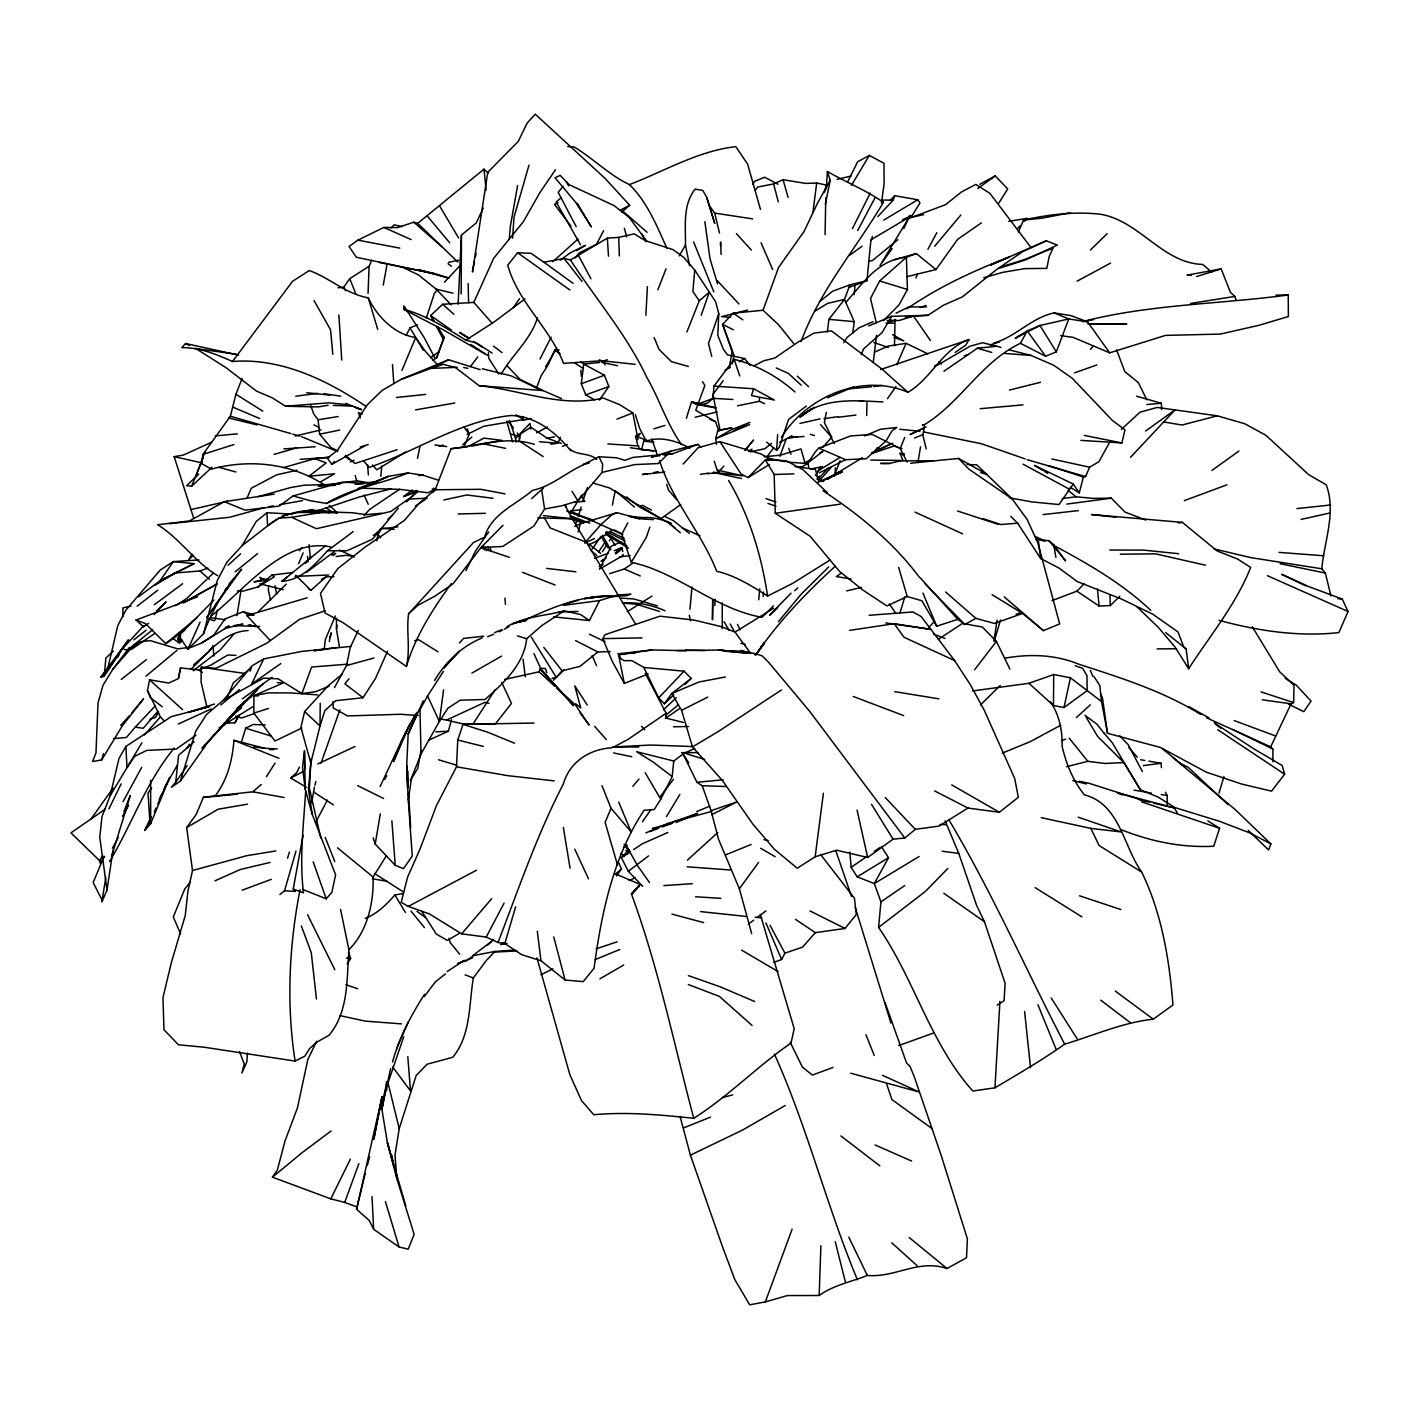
<?xml version="1.0" encoding="UTF-8"?>
<svg xmlns="http://www.w3.org/2000/svg" width="1419" height="1419" viewBox="0 0 1419 1419"><rect width="100%" height="100%" fill="white"/><g stroke="black" fill="none" stroke-linecap="round" stroke-linejoin="round"><path stroke-width="1.5" d="M339.46 647.259L336.463 629.043L336.463 618.258M386.429 855.657L373.091 877.013C373.889 902.679 367.539 931.059 348.914 949.719C346.697 978.862 348.879 1011.073 329.208 1035.143L316.774 1042.202L309.573 1048.623L304.996 1056.038L295.081 1061.075L204.318 1047.24L178.422 1044.774L163.965 1029.715L162.954 997.646L171.344 962.632L185.268 915.45L187.911 891.416L192.505 870.521L186.669 827.543L196.23 814.382L203.396 797.247L252.83 791.802L284.172 797.513M386.642 1090.484L386.678 1081.668L381.871 1109.161L387.405 1142.685L396.788 1178.515L414.135 1234.37L408.211 1249.163L399.058 1246.982L373.658 1229.297L369.295 1220.535L356.559 1209.219L365.197 1173.566M894.484 345.739L895.052 319.523M546.847 672.712L545.464 668.526L540.373 668.189L539.096 671.808L504.792 679.417M301.821 728.036L274.967 741.02L253.824 713.065L253.948 695.629L283.215 682.982L277.308 682.61M1075.23 665.795L1082.608 668.278L1087.007 675.763L1087.131 690.681L1064.002 707.531L1053.466 705.509L1053.714 674.539L1070.423 677.785L1101.516 701.536L1107.512 733.286L1160.387 747.441L1206.327 772.167L1241.607 784.033L1271.513 791.146L1284.638 774.224L1282.173 765.462L1254.006 748.966L1214.362 722.998L1220.659 728.213M1177.451 813.105L1174.311 807.89L1167.128 806.311L1167.198 795.456L1165.389 792.192M320.233 703.345L320.02 726.014L310.796 763.067L308.437 789.727L312.269 814.382L335.611 874.902L331.815 892.462L326.21 898.795L303.116 889.589C299.586 856.704 303.666 824.12 305.635 791.412M325.182 610.809L299.533 619.393L266.453 643.41L216.007 668.278L201.232 667.249L201.072 681.918L206.89 707.052M825.078 234.649L825.769 197.72M151.07 816.865L144.72 830.434L150.68 823.641L150.645 780.237M712.817 600.202L712.48 619.731L712.657 599.776M407.98 771.386L407.643 788.13L406.703 765.444L408.175 733.925L417.009 712.303M835.206 473.981L835.348 467.862M1262.289 699.815L1291.059 703.806L1293.596 702.582L1294.039 685.412L1279.69 671.808L1252.356 626.896M461.175 293.875L461.441 235.075L476.216 222.96L483.294 208.114M866.637 415.59L866.991 402.499M461.441 235.075L458.124 304.18M820.891 1245.722L819.171 1295.494L787.368 1295.565L765.338 1301.915L749.675 1304.806L734.9 1279.743L722.945 1248.028L690.414 1155.172L680.038 1116.31M714.874 605.487L715.087 599.244M368.035 293.361L369.117 266.24L371.689 260.351M764.752 403.723L759.378 401.329L759.537 397.763M635.073 364.311L602.011 360.745L563.574 363.353C549.721 327.683 518.166 302.478 507.718 265.211L517.598 252.742L531.025 253.327L543.938 262.249L564.053 258.435L570.438 259.943L607.367 238.144L618.719 237.381L634.187 233.851L645.432 240.68L672.978 249.602L683.639 257.282L694.725 270.053L715.619 301.75L718.759 313.652L717.819 335.345L723.193 348.879L727.326 354.821L744.656 358.546L749.977 365.339M694.884 748.452L684.206 753.241L673.741 761.027L672.18 776.601L660.757 799.234L654.194 809.539L644.102 810.249C613.114 856.704 601.39 913.499 594.064 968.219L583.174 981.664L565.064 979.997L540.976 960.752L521.624 954.668L504.845 943.546L498.051 942.518L486.22 937.072L461.654 933.844L429.496 913.96L408.317 906.404L401.205 902.307L407.537 877.261L420.059 848.988L436.449 805.602L456.51 766.792L457.734 740.044L463.02 724.346L533.934 723.051M1330.987 596.086L1325.346 573.063L1321.816 568.788C1324.282 540.87 1336.361 512.507 1326.304 484.89L1308.495 474.514L1265.925 435.296L1244.658 423.696L1217.289 415.82L1157.124 407.43L1139.971 412.219L1121.382 429.372M849.804 852.074L851.169 867.328L857.165 876.818L874.299 883.576L880.933 901.845L878.592 927.405C914.546 979.5 930.154 1043.373 972.813 1091.034L994.95 1087.788L999.934 1001.335M311.009 758.863L309.413 788.201L320.765 838.008M645.876 315.302L647.419 286.585M488.775 531.894L485.067 536.95L473.52 542.484L408.583 613.824C406.153 631.402 410.588 649.068 406.402 666.433L342.972 622.639L325.022 613.008L320.499 593.373L337.633 568.788L364.789 547.273L404.149 520.613L419.421 503L435.172 489.768L451.082 448.706C478.682 445.442 506.672 435.651 534.289 444.342M247.42 1053.235L246.888 1061.767L241.922 1072.995L244.263 1063.984L239.527 1051.603M826.319 188.993L827.383 171.539C846.079 182.217 865.98 190.181 883.398 202.349C855.941 248.822 819.934 290.274 801.079 341.518M408.583 613.824L418.002 605.239L434.711 596.264L452.963 583.883L480.952 547.574L502.769 546.439L533.952 525.988L544.594 508.978L562.066 505.749L577.976 500.889L602.117 472.385L602.632 464.261L598.924 456.758L583.244 464.581L589.293 462.559M512.561 238.179L514.033 217.089L528.968 165.189M487.338 355.247L443.544 330.006L403.688 309.307L403.918 305.848L424.281 337.793L434.746 357.783M686.37 418.303L691.585 401.825L696.019 404.273L701.571 404.717L707.709 402.943L713.03 398.331L713.934 386.128L734.137 359.344C756.682 364.878 777.736 376.585 794.995 391.981M689.953 609.283L691.975 586.916M645.255 673.333L666.15 713.26L665.759 718.049L683.39 722.466M509.226 239.492L510.343 226.437L517.598 185.534M694.725 270.053L692.88 291.587L699.283 300.739L686.938 331.922M763.12 596.388L763.511 592.025M854.167 294.638L855.072 284.35M100.66 677.271L107.418 669.963L128.455 639.827L100.66 677.271L104.208 676.26L105.875 658.008L113.36 651.126M876.516 335.274L873.235 362.501M758.704 599.776L759.768 588.814M380.789 476.358L381.782 466.017M268.759 585.675L268.333 589.861L270.515 600.326M263.1 683.798L236.867 709.5L201.995 748.345L257.07 689.634L236.867 709.5L208.221 741.818L180.39 781.035L171.415 787.297L175.761 782.046L178.563 755.369L194.155 741.765M848.775 287.507L866.956 280.678L870.698 242.01L872.419 236.423M686.14 650.682L651.924 649.937L618.382 653.822L620.848 658.7L624.165 660.633L631.881 660.669L643.836 667.444L684.064 671.169L691.248 678.424L671.772 693.483L681.599 710.298L692.472 746.926L722.608 780.752L752.602 823.783L774.242 849.13L797.194 868.215L815.162 856.774L823.41 793.186M214.908 620.209L217.426 610.17M324.171 649.778L325.341 639.508L335.345 615.97M515.062 950.038L494.929 951.439L486.149 960.698L473.361 977.939C468.855 1004.563 471.002 1035.356 452.75 1057.279L427.084 1064.232L416.175 1075.549L399.218 1128.602L395.014 1154.906L396.788 1178.515M824.528 192.47L826.16 185.02L816.688 183.033L813.034 211.626M305.262 789.443L304.464 750.953L302.531 767.236L305.262 789.443L312.269 814.382M827.348 331.975L828.909 319.328L844.5 299.409L849.928 284.847L866.956 280.678M594.596 399.821L585.728 394.908L581.293 383.733L583.741 364.098L580.655 361.685M623.065 554.297L622.906 555.556L600.645 568.487M766.721 442.143L776.601 450.373L777.665 434.516M443.562 689.829L439.358 721.437L421.053 753.95L411.652 777.559L408.264 799.961L412.255 855.959L403.564 868.676L395.227 865.306L375.219 844.074L373.197 837.919M241.124 589.754L236.955 615.686M852.677 333.43L854.256 321.67L844.5 299.409L827.685 303.364L815.357 310.885M881.447 203.041L884.108 183.956L883.984 163.274L869.315 155.416L857.661 161.731L847.817 181.543M113.059 849.981L106.993 890.139L101.831 901.916L105.804 877.527M994.009 640.998L997.06 620.192M303.045 835.33L293.219 889.074L295.365 891.434L284.545 890.777L279.898 894.538M277.29 748.966L264.502 748.239L233.958 740.328C232.273 760.602 227.448 780.131 214.801 796.378L203.396 797.247M242.081 378.589L235.926 394.269L230.357 416.228L202.97 454.364L201.48 463.534L211.502 469.104C249.247 458.78 291.197 463.233 323.922 484.659M375.219 844.074L380.31 813.814M336.463 629.043L337.101 625.265M311.63 802.799L314.45 787.066M300.03 889.748C289.015 945.941 286.354 1004.439 295.081 1061.075M376.886 540.763L378.022 534.466L381.711 528.134L394.216 529.393M729.153 368.284L732.169 351.681L722.59 324.33L733.251 313.156L763.032 310.264L778.481 324.632L793.593 343.398M383.254 285.077L387.085 264.147M421.017 750.491L417.683 768.548L410.322 780.468M178.599 678.229L180.55 667.923L198.695 669.928L202.296 672.393M384.904 1093.02L381.871 1109.161L390.58 1068.542M162.209 706.697L150.698 697.988L147.452 690.61L149.563 679.807L168.737 683.053L178.244 678.672L180.55 667.923M474.496 261.504L472.456 272.005L487.764 172.302L518.254 141.421L527.088 123.187L535.265 114.194L604.778 178.12L629.717 205.223L621.682 212.14M475.312 257.318L476.145 253.132M826.337 412.326L824.35 422.525L831.676 437.194L823.02 447.18M417.523 458.372L419.864 446.63M612.352 505.164L615.225 490.832M825.379 204.265L830.221 180.284L827.383 171.539M732.275 363.973L734.031 355.371L722.59 324.33L733.286 329.776M334.494 687.612L346.52 665.564L350.227 647.543L358.262 630.373M382.101 1096.603L373.836 1139.102L382.101 1096.603L356.559 1209.219M329.297 641.477L331.141 632.821L330.148 637.131M523.434 416.547L522.618 420.432L531.185 418.445M1064.002 707.531L1070.423 677.785M926.217 448.901L922.758 434.711L924.283 427.811L910.076 434.498M433.735 488.047L432.813 492.162L435.349 489.076M342.192 674.22L328.587 685.359L304.624 711.54L300.934 727.344L310.796 763.067M918.111 461.37L920.523 446.861M1080.852 440.387L1121.879 442.941L1124.948 429.815L1112.372 420.45L1072.338 378.341L1053.678 365.233L1030.992 355.424L1009.14 349.837M106.993 890.139L99.773 837.121L101.991 816.581L110.168 795.669L119.019 758.402L125.883 746.447L171.256 716.63L209.764 706.609M380.097 1109.392L381.055 1105.454M656.11 450.87L641.601 449.699L643.658 441.149L645.84 441.362C659.853 435.81 677.182 440.954 689.829 448.156M717.73 430.578L731.69 427.864L717.73 430.578L715.69 438.737L716.595 444.289M107.418 669.963L117.724 625.797L125.67 610.418L160.205 570.048L173.331 561.605L198.891 559.937M314.929 785.204L315.887 781.479M1070.298 487.32L1079.291 492.854L1083.389 476.997L1085.606 476.589L1089.579 467.206L1098.909 461.725L1110.03 441.522M608.982 596.92L626.524 595.643L630.887 594.189L617.744 594.898L599.581 600.574L589.435 620.511L580.584 614.551L564.23 610.862L541.81 625.548L526.68 638.727C523.877 664.713 503.55 683.107 485.05 699.496L460.164 700.188L447.801 708.294L439.358 721.437L427.562 695.966L443.491 671.293M518.627 441.752L520.791 433.753L530.937 427.243L547.06 438.116L561.339 443.42M213.985 599.935L178.936 635.623L187.876 649.423L203.573 633.69L217.213 580.708L226.916 562.19L242.117 545.623L267.588 525.881L278.763 518.112L291.746 517.332L324.862 511.798L352.16 512.738L366.244 514.689L381.782 513.217M367.361 1165.141L369.667 1156.68M295.968 851.098L284.545 890.777M428.644 740.204L448.369 731.211L451.544 719.699M578.136 531.912L580.406 523.753L616.946 512.667L639.401 518.715L653.449 519.673M129.448 647.401L112.899 669.129L103.019 685.217L98.017 702.937L95.978 752.939L92.554 761.542L101.671 759.928L103.445 753.702M504.845 943.546L515.647 906.776M578.349 516.516L581.098 507.009M403.723 1036.757L388.008 1082.857L399.218 1128.602M994.329 640.98L1000.519 619.979M1219.01 793.15L1223.905 776.619M241.798 741.055L245.629 728.213L253.256 724.488L265.176 724.914M392.513 1062.015C399.147 1037.768 411.067 1015.33 424.565 994.258M111.533 856.615L130.246 795.562L123.879 811.739M287.578 858.14L289.441 852.003M899.93 612.99L904.825 596.814M321.049 763.067L339.904 709.784M384.318 1093.978L385.489 1090.218M753.631 388.753L751.502 395.599L774.366 400.034L753.631 388.753L713.934 386.128M877.829 216.575L893.225 200.114L894.644 195.716L917.774 199.76L920.009 202.935L912.293 215.333L870.947 239.793M180.39 781.035L195.68 731.317L206.518 714.484L223.28 700.312L251.961 665.919L263.686 658.913L301.679 651.427L351.149 646.372M1207.817 820.856L1219.595 828.288L1213.706 846.238C1181.885 847.87 1150.667 841.467 1121.223 829.672M582.854 501.244L587.413 487.533M786.179 439.092L779.865 456.35M432.689 360L436.555 357.996L444.112 337.332L437.371 326.441M718.759 313.652L708.489 343.487L711.735 356.364M765.338 1301.915L792.068 1229.333M358.883 1163.651L344.693 1202.443L330.822 1198.86L272.43 1177.185L277.414 1169.877L285.042 1140.876L297.44 1107.937L307.817 1059.55L316.632 1041.262M701.199 315.231L709.305 292.19L699.283 300.739M649.884 527.141L646.195 537.57L631.295 562.279C678.53 572.496 714.041 608.769 762.021 617.336L773.479 605.789M436.555 357.996L444.112 337.332M223.28 700.312L263.739 678.105L278.142 678.85L301.945 693.572L311.577 667.054L347.939 664.145M1172.892 757.498L1235.293 809.646L1270.856 843.915L1268.639 849.999L1248.17 830.346M763.032 310.264L778.517 267.552L804.112 231.403L817.45 203.254L830.221 180.284M202.988 457.982L191.689 486.167L186.687 485.653L198.695 474.123M406.402 666.433C415.536 636.031 432.724 609.106 451.277 583.652M195.645 476.997L204.975 451.916M498.051 942.518C518.485 889.145 536.985 834.851 563.361 783.98C569.622 761.737 589.648 749.161 611.713 747.813M536.347 388.363L541.065 375.911L548.39 364.399L554.705 350.138L559.121 350.032M925.951 427.332L922.421 424.742L923.556 425.168C960.521 403.156 980.901 362.093 1020.403 343.327L1045.59 356.204L1056.321 351.841L1068.755 318.956L1087.61 321.847L1109.658 352.834L1165.478 335.398L1220.287 334.086L1258.6 325.394L1288.381 316.543L1288.221 294.975L1275.983 295.117M861.315 354.715L863.515 348.968L882.246 332.383L891.575 316.331L927.902 315.302L943.564 305.174L962.277 296.943L996.652 269.486L1022.691 251.606L1046.335 240.769L1057.386 245.115L1025.902 259.712L998.639 268.493M250.063 671.169L251.518 667.373L233.355 682.911L226.969 698.148M834.035 476.376L840.137 460.536M315.586 822.559L327.399 800.085M657.866 289.76L666.043 268.865M754.34 654.585L755.919 654.833L764.238 642.683L756.132 654.319M915.894 277.947L917.401 274.098M387.529 651.197L375.592 678.264L363.033 697.722L335.718 700.702L324.791 710.688L320.02 726.014L304.624 711.54M401.949 370.341L415.678 337.562C394.447 334.316 377.223 316.668 368.248 297.848C345.331 293.644 330.184 278.089 309.307 270.532L292.562 281.281L232.485 361.49C216.415 354.413 199.671 347.3 181.774 347.637L185.552 343.522L238.569 355.087M907.167 462.133L900.231 448.493L904.701 437.513M150.68 823.641L169.712 777.47L163.806 789.762M426.303 318.087L434.391 293.396L437.265 290.185M103.693 857.324L93.157 882.565L102.523 900.905M1272.932 761.772L1272.878 749.09L1270.697 746.855L1291.059 703.806M298.593 563.645L303.152 552.86M601.975 785.576L611.039 808.316L605.115 822.328L617.46 864.81M246.924 498.406L251.234 488.26L276.794 474.78L297.085 470.221M464.155 446.187L469.263 434.196L467.223 428.715M550.696 444.147L557.915 443.242L560.47 437.283M203.573 633.69C212.14 609.993 225.036 588.105 241.638 569.179L215.227 605.133M575.564 524.179L577.231 520.33M1305.835 585.887L1281.605 574.252L1308.921 586.668L1342.214 599.066L1348.05 611.483L1338.88 632.59C1298.438 636.989 1258.085 630.941 1219.081 620.334M154.299 812.023L156.037 808.014M157.793 804.005L166.52 783.944L177.428 765.036M896.773 364.683L906.12 343.345L927.937 353.881M1018.345 231.918L1023.542 220.051C1048.286 214.571 1074.485 211.307 1100.027 214.198C1139.386 220.388 1162.161 263.189 1202.744 264.448L1211.755 272.129M408.37 1021.698L396.628 1048.375M187.876 649.423L200.079 622.125M433.735 321.368L430.631 315.55L442.675 304.269L473.804 302.407L493.652 258.347L523.434 221.595L539.823 192.736L555.45 169.73M903.85 228.53L908.32 218.65L945.568 204.691L961.514 191.955L975.793 184.435L989.877 193.303L1031.028 247.615M416.175 716.453L408.175 733.925L423.27 700.844M537.482 317.838C530.475 339.921 512.507 354.573 501.209 374.048M159.247 799.447L161.979 793.629M123.027 816.546L128.437 805.07L122.708 816.439M263.686 658.913L251.589 684.1L280.873 663.542M108.908 808.936L121.094 783.891M350.351 1159.146L330.822 1198.86M465.929 570.615L475.223 551.565L485.067 536.95M599.421 569.196L611.305 546.191L620.937 541.916M870.273 193.019L852.411 228.672M380.115 786.569L404.77 733.907L414.614 715.974M540.018 359.042L551.122 337.172M874.92 197.968L857.679 230.534M773.621 962.437L781.638 959.492L784.902 953.16L802.533 947.147L815.357 932.638L845.032 928.469L856.296 914.528L854.451 898.298L820.554 854.451M224.149 723.176L234.898 722.803L238.694 715.46M406.242 335.239L410.056 327.86L417.434 324.791M299.498 767.058L296.5 772.858L290.682 778.055L306.522 787.35M504.064 903.176L486.22 937.072M981.398 222.836L957.559 239.421L936.008 269.557L916.302 253.558L906.386 257.282L879.638 280.997L870.521 298.469L876.321 322.822M415.856 714.041L411.936 721.473L415.235 715.832M384.762 779.386L386.713 775.714M631.295 562.279L621.824 534.147L627.783 522.919M927.92 249.318L936.806 232.698M117.564 657.494L119.444 653.999M123.063 801.629L141.74 767.253M484.713 536.506C492.021 513.376 515.753 504.88 532.515 490.335C553.463 486.096 569.445 469.121 589.524 462.434M845.83 302.442C862.752 283.445 878.45 259.393 906.386 257.282L907.433 289.476L898.954 304.979L883.487 320.623M427.562 695.966L419.953 709.766L421.053 753.95M881.376 846.522L888.525 857.732L874.299 883.576L919.104 856.526M112.349 848.26L118.345 837.405M109.511 861.652C132.002 824.226 146.086 782.135 174.182 748.132M1020.403 343.327L1027.25 330.929L1039.985 325.483L1068.755 318.956L1054.157 312.907C1031.56 317.608 1015.72 336.942 993.602 343.15M799.287 467.294C809.877 465.982 811.597 453.956 818.923 448.12L850.761 435.899L872.224 434.427L900.231 448.493M648.128 674.025L624.307 683.39L612.086 661.023L602.809 638.639L605.008 634.719L659.941 616.183L694.246 620.121L721.579 626.701L735.007 632.129L749.942 652.385M234.898 722.803L239.261 715.194M187.255 748.008L189.436 744.23M679.24 255.881L685.483 245.061C685.696 226.206 682.61 205.063 695.062 189.135L702.866 190.448L706.804 197.613L714.679 223.191L706.804 197.613M908.32 218.65L879.993 265.495L892.125 248.573M104.616 856.313L100.164 863.178L99.649 860.73L102.665 855.551M242.117 545.623L256.289 521.358L266.949 512.738L291.995 514.104M158.644 712.107L155.505 717.393L149.935 719.202M192.044 554.119L188.745 559.618L193.392 555.343M851.382 185.428L869.315 155.416M141.882 742.811L110.168 795.669M880.56 369.579L969.071 339.584L965.754 345.136L955.218 352.373M101.671 759.928L122.069 726.226L143.567 698.733L131.754 712.959M275.02 763.12L266.435 776.707M545.623 366.723L556.674 348.435M683.195 464.066L698.113 447.712L719.894 441.628L760.903 453.956L772.894 460.395M666.416 816.723L679.878 794.427M424.192 996.67L435.438 981.806L445.513 973.86M495.249 689.581L473.485 723.318M602.454 551.689L607.013 544.364M144.72 830.434L149.935 822.044M570.509 512.968L581.613 495.231M598.534 552.115L605.665 541.207M347.194 963.962L350.653 958.446L348.56 952.326M998.515 203.538L1007.738 188.922L995.233 175.903L979.713 184.328M874.973 451.171L877.261 447.57M843.631 342.724L846.983 337.527L859.098 327.789L873.04 321.67M134.574 644.368L112.899 669.129M724.683 651.09L743.716 651.339L756.433 653.893C778.694 621.487 806.276 592.681 835.277 566.199M592.255 548.958L600.964 536.453M104.208 676.26L123.258 647.525M1136.903 606.764L1158.347 627.393L1175.056 647.099L1188.625 668.704C1210.141 635.623 1236.091 604.246 1250.671 567.458L1237.74 559.104L1217.112 550.944L1182.399 522.387L1091.53 514.547L1116.168 517.279M91.242 818.71L113.165 787.953M1042.681 470.31L1034.54 465.45L1073.296 484.056L1059 504.543L1032.003 501.918L1009.441 497.803M637.947 436.892L640.324 433.363L636.688 435.331M895.939 386.536L887.443 398.721M212.815 608.716L206.748 617.62L234.685 577.71L229.133 583.883M752.638 184.328L754.731 181.277L764.717 177.251L777.967 184.239M175.761 782.046L187.148 765.675M513.341 307.551L519.567 298.611M609.354 540.799L611.784 537.322M337.988 287.738L343.611 287.383L349.73 278.674L369.117 266.24M599.332 400.087L608.857 386.553L604.459 375.237L583.741 364.098L599.687 362.466M642.328 821.832L650.718 809.965M151.691 787.988L148.002 793.115L149.793 819.987M643.836 667.444L658.611 697.917L664.394 703.789L671.772 693.483L698.999 681.989L725.322 676.987M299.32 550.803L301.662 547.574M616.36 875.949L621.451 868.925L618.223 861.847M751.698 933.667L739.37 888.773L758.58 862.415M781.355 437.336C806.95 396.38 862.291 372.7 907.983 392.283C931.644 378.465 942.748 348.435 969.071 339.584M212.123 647.135L208.416 652.172L193.569 664.926M470.381 366.616L477.76 356.896M755.263 190.27L757.657 187.06L773.586 183.92L783.04 179.716L805.513 183.406L816.688 183.033M434.551 680.535C445.761 661.644 461.92 646.195 482.336 637.823M773.71 447.765L766.863 456.953M398.207 508.162L372.47 539.185L346.91 550.767L327.523 550.732C315.036 564.478 301.75 579.981 281.831 581.347L325.43 545.907M755.919 654.833L764.185 643.783M723.229 380.7L712.923 394.376L720.054 430.454M660.42 796.378L673.475 779.279M974.622 669.715L996.404 641.406L982.338 627.021L962.472 623.455L938.385 639.259M815.34 475.312L822.169 466.603L810.444 469.104M305.369 563.449L310.708 556.709M190.235 882.175L184.807 888.915L173.278 916.993L180.603 933.862M744.975 450.621L753.524 440.014L745.241 449.788M349.039 678.743L344.888 683.834L363.033 697.722M575.263 257.886L579.431 252.759L596.441 244.334L603.607 230.765M563.041 186.368L558.199 192.292L576.167 226.597M778.428 621.611L801.043 594.348L828.714 566.944M129.129 716.116L120.686 725.393M934.695 246.214L960.84 215.014M1090.466 349.376L1093.091 346.236M632.874 786.303L638.958 779.084M157.598 711.611L143.248 728.249L135.195 727.184L126.415 737.454L113.857 738.589M817.539 482.726L831.126 467.454L828.394 467.88L818.515 478.593M491.666 898.688L461.654 933.844M776.601 450.373L779.244 447.287L788.609 419.403L806.4 406.029M233.904 634.027L220.424 649.725L193.197 670.797M638.993 885.456L631.508 894.165C658.168 966.8 673.972 1043.515 693.749 1118.314C660.562 1114.82 627.074 1111.698 593.745 1114.731L581.542 1100.63L569.817 1074.591L536.967 957.896M480.083 369.632L448.546 359.752L401.275 379.299L382.172 390.349L367.237 404.787L337.438 450.373L327.363 458.231L331.922 464.315L334.458 461.37M144.472 734.953L160.418 716.879L147.452 690.61M552.08 678.406L556.283 677.377L562.101 670.832L579.999 666.345L597.86 651.96L610.188 651.587M816.918 479.214L819.632 476.145M585.391 542.164L601.372 524.196L611.766 514.866L616.946 512.667M1130.5 457.326L1175.092 409.807L1145.594 431.057M707.354 473.698L717.943 472.704L723.885 466.053M928.523 627.872L934.429 621.256M444.431 282.186L459.561 266.098M450.621 660.544L443.934 667.977L459.117 651.356L451.952 659.072M676.278 697.705L663.453 709.802M364.027 515.611L369.667 509.386L399.519 489.271M639.632 885.119L631.313 893.881M123.879 647.224L143.993 625.46M155.043 706.094L135.195 727.184M154.228 614.445L166.005 601.798L156.817 610.826M459.437 642.913L463.605 638.426L483.666 636.173M391.236 227.927L394.127 224.841L402.145 226.597M1017.263 228.902L1020.101 225.887M1024.341 221.346L1027.179 218.331L1008.767 221.329M642.701 886.325L628.333 871.284L621.416 857.785L628.901 849.786M190.554 669.608C207.192 653.893 223.262 631.686 248.13 630.568M1000.218 685.448L980.476 704.995M258.329 611.589L286.266 584.096M658.611 697.917L684.064 671.169M516.019 442.178L515.54 438.453L529.996 423.412L530.83 429.035M890.227 200.292L894.644 195.716M678.424 704.8L665.919 715.141M790.986 593.213L769.612 615.19L777.701 607.651M719.894 441.628L741.055 473.981L748.061 477.582L765.409 459.916L786.073 460.696L802.764 469.547L827.259 492.606M564.354 669.626L553.499 680.127M1051.94 600.645L1076.915 591.138L1084.169 583.812M333.518 555.485L335.735 553.25L331.762 555.131M480.952 547.574L503 525.314M701.075 447.357L697.935 444.36L670.815 451.171L658.31 463.552L634.719 464.598L602.117 472.385M947.786 868.463L925.472 891.363L878.592 927.405M1076.915 591.138L1099.104 606.055L1110.332 605.541L1119.751 596.299M1090.377 250.046L1107.086 233.745M639.242 886.29L632.218 893.828M807.624 464.244L808.298 463.605L808.795 468.323M213.4 573.099L186.599 598.605L175.477 605.7M225.515 589.754L228.424 586.987L225.213 589.861M402.464 893.668L394.854 894.946C386.571 904.542 377.365 913.57 365.286 918.43M664.394 703.789L673.865 694.831M684.934 684.401L691.248 678.424M794.729 590.712L797.762 587.856M487.373 945.391L493.546 939.555M333.979 576.664L325.962 576.894L310.938 590.304L308.349 588.796M552.789 261.717L578.047 239.013M387.901 519.248L392.513 514.92M406.366 501.918L417.151 491.808L403.635 496.508L412.29 489.981M191.689 486.167L211.999 467.223M687.346 860.18L717.783 832.563M1076.418 717.553L1090.306 704.835M228.087 565.241L240.591 553.836M531.628 498.637L543.601 487.905M473.148 955.324L491.116 941.719M561.055 197.755L556.142 202.066L580.531 244.795M227.005 720.125L241.159 707.833L230.357 716.56M252.83 791.802L261.256 784.494M448.475 277.787L435.793 274.009L356.382 257.247L349.039 246.463L357.907 240.148L383.91 227.43L397.444 227.608L413.834 222.215L417.7 223.351L483.985 169.163L488.154 173.313M406.1 501.35L417.151 491.808M237.381 590.925L243.412 591.049L258.098 586.898L271.845 575.103L292.651 572.513M615.154 874.335L621.451 868.925M197.489 617.3L165.757 643.623L145.394 623.58L136.082 620.014L197.613 596.76M897.855 239.687L872.65 260.369L868.517 261.415M165.757 643.623L173.047 638.692L179.166 642.842L182.182 640.341M145.926 676.207L176.949 650.381M615.793 553.942L622.161 548.656L622.799 551.583M815.162 856.774L836.66 850.194L867.665 857.484L893.065 839.161L904.825 838.026L915.308 829.335L938.952 826.106L967.989 808.05L999.402 812.271L1018.31 797.283L1014.727 778.552L984.272 710.298L970.561 685.075L954.597 660.562L921.197 616.573L912.914 611.961L869.102 615.278M462.718 444.661L471.8 437.158M220.885 704.871L239.297 689.669M272.43 1177.185L302.229 1152.583L331.088 1130.978M211.378 615.793C243.926 590.659 283.96 536.985 330.822 546.954M235.182 571.822L257.619 553.57M281.831 581.347L287.081 577.09M179.166 642.842L177.623 638.355L180.781 635.801M236.973 708.258L251.873 696.179L243.305 702.37M819.49 301.786L832.651 291.197L849.928 284.847M771.528 443.384L764.876 448.723L750.225 451.863M447.162 971.554L464.385 960.255M133.847 639.863L146.139 630.16M152.613 629.788L127.391 650.168L123.967 649.246M121.254 679.399L146.352 659.693M373.357 535.442L379.99 530.245M137.093 606.215L157.846 590.18M808.564 462.381L822.967 451.26L819.863 452.874M430.631 357.836L439.021 351.469M627.287 611.713L651.942 596.086M628.333 871.284L648.554 855.888M773.71 608.201L735.007 632.129M748.363 924.141L753.649 920.168M757.161 917.508L765.941 910.874M327.523 550.732L353.207 531.628M306.451 572.389L334.175 551.743M560.363 260.174L570.083 252.954L585.479 245.345L576.486 250.684M154.228 604.778L182.643 583.723M748.7 451.508L751.981 449.096M693.749 1118.314C728.515 1096.284 757.178 1066.414 791.057 1043.036L794.197 1028.704L760.353 914.475M173.047 638.692L184.913 630.018M363.548 483.276L342.405 482.158L293.059 495.941L279.241 506.033L245.203 510.166L224.273 501.687L189.507 520.915L157.669 524.746C180.266 538.759 194.971 562.314 217.87 575.795M849.538 255.367L862.025 246.285M977.815 188.514L995.233 175.903M994.95 1087.788C1018.611 1073.775 1042.185 1060.082 1064.676 1044.171C1093.996 1035.373 1122.589 1022.496 1153.275 1019.197L1172.963 1004.954C1169.345 959.546 1161.806 913.393 1141.674 872.046C1123.245 846.114 1119.768 803.917 1084.382 794.835C1073.066 780.734 1066.095 763.865 1062.121 746.323C1062.459 730.714 1059.354 714.999 1050.539 701.891M242.365 698.804L272.093 677.306M138.388 596.849L160.152 580.69L194.119 563.645L173.331 561.605L160.152 580.69L194.119 563.645M811.136 409.151L799.855 417.275L814.151 407.342M679.382 708.72L665.334 718.44M472.935 956.158L465.148 961.603M1211.879 470.452L1238.964 451.029M841.573 572.904L836.412 576.575L851.098 579.005M818.71 469.05L822.169 466.603M195.893 735.273L176.311 749.019L146.796 750.385L134.645 756.345L127.018 767.626L125.883 746.447M943.919 371.264L977.425 348.187L996.847 346.271L1000.945 347.46M666.15 713.26L628.333 739.21L614.622 746.571M851.169 867.328L867.151 856.313M874.264 851.418L879.603 847.746M609.549 573.702L624.271 569.001L632.75 563.166M328.96 512.791L324.862 511.798L298.753 512.383L337.225 512.809C313.759 507.718 286.532 509.829 267.588 525.881L266.949 512.738M524.941 298.966L493.191 322.61L465.84 340.152C446.187 327.913 426.25 315.373 403.688 309.307M154.813 633.406L131.24 649.512L139.097 641.92L150.13 640.59L177.765 648.855L191.884 647.029L201.143 643.25L229.222 626.027L225.497 627.304M680.73 504.596L661.023 518.591L609.443 487.941L592.858 482.992M880.933 901.845L904.754 885.58M148.658 623.331L143.461 626.826L136.082 620.014M621.416 857.785L630.125 851.95M633.601 849.626L642.31 843.791L667.87 832.474M810.905 409.346L802.391 414.933C825.929 397.444 855.48 400.619 882.92 401.932M415.306 506.069L425.611 499.328M606.321 557.756L601.071 561.197L604.583 559.104M616.839 550.874L622.09 547.45L614.232 550.714M781.461 689.971L717.89 731.761L692.472 746.926M219.182 727.823L253.025 706.573M201.143 643.25L213.737 635.233L224.894 618.95L243.305 611.731L254.178 614.977M105.485 808.99L70.95 832.864L99.649 860.73M888.081 322.273L891.504 320.073M504.188 942.393L500.712 944.611L507.044 943.404M997.167 1005.166L1004.084 1000.767L1005.131 983.402L984.449 921.729L976.609 905.375L958.783 853.422L945.178 820.909M258.098 586.898L274.328 576.77L271.845 575.103M405.479 452.147L376.762 469.778L372.381 465.024M827.88 478.824L862.38 457.698M748.061 477.582L769.293 464.563M817.539 471.161L839.995 457.45M857.165 876.818L888.525 857.732M154.653 585.444L176.417 572.3M827.738 479.054L840.03 471.658L820.75 481.538L842.407 471.871L824.226 479.622M883.718 220.105L917.774 199.76M725.091 370.235L730.43 367.042M739.317 361.739L744.656 358.546M906.812 308.881C938.491 287.117 973.026 270.905 1008.962 257.176L990.799 264.945L1046.335 240.769M615.136 552.842L622.161 548.656M611.412 530.564L595.235 541.898L588.903 544.719M829.991 560.026L792.902 583.244L767.59 596.051C751.68 585.887 735.308 575.582 716.719 571.254C701.376 532.32 672.216 500.836 659.569 460.643M459.135 933.525L447.411 940.389L436.325 934.092L421.727 911.264M186.669 827.543L218.136 809.22L247.545 804.165M501.563 656.11L471.906 673.103M599.882 978.844L623.721 964.991M321.031 481.573L334.6 473.786L308.987 476.252L326.228 462.842L314.699 458.674L283.605 467.596M803.633 463.605L811.189 459.33M216.717 584.025L183.388 602.809L217.479 583.865M331.922 464.315L364.683 445.885M321.421 579.449L325.962 576.894M623.455 847.214L627.216 845.103M785.239 1105.507L742.634 1130.003L690.414 1155.172M920.328 577.923L957.772 619.323L964.867 624.484L975.846 618.365L994.435 623.438L1022.567 613.451L1043.426 630.639L1059.674 623.917L1037.821 542.838L1027.161 519.478L1012.066 498.814L976.822 464.882L967.048 464.456M408.317 906.404L476.412 870.273M819.171 1295.494C833.911 1284.922 851.063 1281.96 867.328 1275.45C895.62 1277.88 918.288 1258.813 947.041 1268.515L966.534 1257.731L967.386 1238.876L941.152 1155.279L914.208 1076.578L910.022 1066.467L906.546 1062.92L885.066 1002.63M506.76 626.861C524.303 616.36 544.967 616.006 564.23 610.862M1077.163 281.122L1110.563 263.083M1060.791 725.233L1030.07 741.729L1002.293 753.117M536.595 432.848L547.503 427.013M620.174 210.26L629.717 205.223M469.281 445.921L483.968 438.116L502.291 440.422L471.8 446.08M293.059 495.941L310.3 500.73L326.441 503.426C351.504 487.905 381.161 484.198 407.998 472.935L423.234 475.259L438.595 480.261M733.251 431.145L749.871 422.383L731.512 429.673L715.69 438.737L749.604 424.653M435.757 488.792L428.166 492.783L400.335 489.413L360.107 488.136M558.075 202.545L554.51 204.407L571.023 226.277M599.332 566.465L603.04 564.514M290.682 778.055L304.251 770.996M317.821 763.936L355.052 746.447M504.277 629.185L508.96 626.772M1024.749 333.341L1015.224 338.272L1027.25 330.929L1045.59 356.204M1028.562 331.372L1039.985 325.483L1056.321 351.841M754.021 365.818L763.848 360.745L774.845 358.049L797.46 342.44L814.009 333.128L831.445 330.911L881.607 368.78L907.983 392.283M499.169 631.81L502.574 630.071M864.543 435.917L880.436 429.265L896.808 427.491L892.108 430.631L886.095 440.919L866.175 458.763L845.564 459.685L819.419 472.811M779.581 442.373L792.157 435.97L788.556 437.779L803.97 436.449M711.735 814.666L736.798 801.948L711.061 810.675L718.528 839.232L739.37 888.773M681.599 710.298L707.762 697.101M540.994 974.747L552.842 968.84M467.099 434.48L483.684 426.285L523.505 419.51L515.913 414.809M448.546 359.752L430.95 368.39L401.275 379.299M896.045 313.191L908.745 306.93L926.572 306.912M875.541 451.561L892.657 443.207M211.218 708.932L178.262 724.062M910.572 434.409L924.283 427.811M584.77 543.122L594.313 538.564M574.66 526.484L580.406 523.753M350.387 461.973L354.058 460.253M871.816 452.75L891.061 443.739M957.772 619.323L936.682 626.205L921.907 600.734L907.202 596.53L886.91 605.948L863.302 590.357L839.676 571.555L810.107 536.258L775.271 513.27L774.171 474.514L765.409 459.916L769.08 460.483M440.032 718.901L446.542 720.072L484.89 702.316L488.952 703.327M902.378 219.856L912.293 215.333M629.096 880.56L635.038 877.864M463.481 961.053L457.486 963.767L472.545 957.86M523.611 620.671C551.548 607.58 581.116 595.2 612.582 595.891L585.125 598.179L607.935 595.82M214.961 880.827L240.219 869.51L270.142 862.433M316.366 511.23L359.521 496.916L391.112 488.846M874.512 352.178L888.17 346.076L906.12 343.345M403.635 496.508L417.31 490.477M888.294 322.858L895.655 319.612M599.19 359.823L603.323 361.366L607.243 359.681M645.876 832.918L668.154 823.268L711.912 811.349M367.06 485.546L388.345 476.394L407.998 472.935M487.675 636.759L493.599 634.222M326.441 503.426L388.345 476.394L357.925 488.544M676.224 822.435L697.563 813.353L672.925 822.009M567.76 146.618L573.968 146.884C593.302 158.431 608.946 174.945 629.451 184.612C664.447 171.185 698.166 150.84 735.822 146.654L747.618 164.072L760.442 209.373M868.712 325.909L891.575 316.331M608.361 553.179L594.49 558.323M827.667 397.728L853.635 386.979M494.539 632.679L501.333 629.876M696.658 811.597L709.731 806.205M329.297 686.087L315.586 691.709L301.945 693.572M595.182 959.581L619.819 949.488M562.403 446.4L567.369 444.395M725.606 854.859L751.094 844.518M683.639 1127.857L710.564 1117.125M198.695 669.928L210.934 665.068L227.838 654.975L235.944 655.418M914.528 437.957L922.758 434.711M933.986 1032.872L898.706 1045.555M616.928 419.119L632.856 412.964L638.036 439.766M242.223 890.174L271.26 879.354M649.973 831.499L658.114 828.465M662.194 826.94L672.375 823.144L652.297 828.359M699.035 403.652L713.455 398.313M664.358 454.985L672.943 453.637L697.935 444.36M1184.368 500.605L1227.027 484.801M833.042 1067.443L812.324 1075.088L802.374 1067.035L790.206 1042.344M581.293 383.733L604.459 375.237M397.107 449.717L355.016 463.499L345.314 455.268M214.482 704.037L187.982 712.444L207.866 706.946M585.728 394.908L608.857 386.553M919.991 307.551L925.986 305.387M173.81 573.116L199.955 570.952L207.813 568.15M972.529 690.947L1028.917 683.302L1053.714 674.539M1074.414 372.895L1096.798 364.985M254.196 713.615L241.62 718.014L235.749 716.063M1061.465 740.612L1065.563 739.175M211.502 442.285L183.317 455.073L174.165 456.652L193.587 517.9M872.011 453.441L893.935 446.045L901.987 448.635M596.228 948.797L617.176 941.808M990.019 344.977L999.615 341.837M270.213 640.43L246.835 615.598L307.178 597.789M202.97 454.364L233.887 444.59M1002.116 266.595L1023.631 259.872L1053.04 248.094L1049.244 256.378L1046.796 268.386L1024.837 268.617L1002.665 272.359L983.793 277.716M1196.607 276.545L1221.174 268.865L1230.379 292.314L1234.849 296.429L1236.144 300.207M653.84 428.857L664.908 425.416M578.26 600.166L563.024 604.937L569.125 603.465M253.824 713.065L268.386 708.524M927.902 315.302L913.18 316.206L899.061 320.534L887.23 320.517M360.195 447.003L368.248 444.555M516.356 622.569L512.49 623.757L525.261 620.458M670.815 451.171L651.481 457.007L660.066 455.659M1016.057 614.25L1021.999 612.476M964.317 355.743L968.397 354.555M838.044 416.689L823.96 418.623M274.027 454.399L296.731 447.836M192.505 870.521L246.604 855.728L275.818 850.939M894.449 259.748L916.302 253.558M258.098 496.739L290.327 487.622L304.216 485.209L334.919 484.305M934.589 365.765L938.385 364.701L969.993 346.201L982.622 342.742L996.847 346.271M414.614 640.749L418.499 639.667L438.028 651.8M264.927 507.541L229.683 517.261L169.482 523.717M346.52 665.564L373.977 658.008M438.968 446.258L443.154 445.158M799.979 423.412L820.005 418.907M1217.289 415.82L1182.009 425.044L1164.236 422.028M747.582 310.069L721.437 316.65L730.04 317.306M1009.459 390.065L1040.517 382.296M1066.414 766.703L1087.876 761.329L1104.887 763.457L1123.866 762.571L1140.362 789.727L1158.046 797.052L1174.967 807.571L1219.506 821.299L1250.068 833.024L1270.856 843.915M526.502 620.546L518.29 621.983L521.837 621.114M722.324 1097.508L732.683 1094.954M936.008 269.557L906.83 276.652M328.747 575.014L294.992 576.38M695.221 417.221L717.109 411.936M591.51 598.055L597.612 596.583L584.522 598.836M837.068 179.362L851.258 175.974M224.415 628.564L242.951 624.112L233.869 625.619L259.659 626.488M295.152 436.023L321.013 429.922M518.29 621.983L525.775 620.227M846.682 590.889L861.475 587.448M227.412 501.262L191.139 509.545M131.08 606.073L122.903 607.935L122.956 616.485M1301.117 519.407L1330.259 512.933M443.828 499.985L466.798 494.965L492.925 498.264M448.564 262.338L458.745 260.191M546.475 438.471L554.705 436.733M494.929 951.439L473.432 955.608M923.485 214.73L913.197 216.859L909.384 215.351M310.495 404.805L313.759 413.976L318.069 419.793L319.647 434.196L339.691 430.063M737.543 405.781L759.378 401.329M282.452 515.7L312.943 509.545M653.84 472.545L658.132 471.693M1070.458 212.726L1041.972 218.189L1023.542 220.051M1221.174 268.865L1187.047 275.162L1191.215 275.268M1093.464 319.612L1082.697 321.581C1149.78 304.163 1219.808 304.198 1288.221 294.975M264.2 580.034L253.93 581.896L268.581 579.466L260.387 578.987L264.005 579.768M638.089 518.361C649.37 515.913 661.023 518.999 671.453 523.345M269.096 506.601L273.282 505.856M279.543 504.721L302.549 500.623M415.536 409.878L454.754 403.014M1004.581 658.221C1029.378 653.822 1054.831 654.39 1078.493 664.11C1120.425 677.679 1163.083 691.035 1200.776 714.484M328.126 405.249L318.246 406.916L285.574 406.242L272.058 397.746L256.679 391.201L225.976 367.663L197.401 349.535M1234.849 296.429L1190.488 303.453M318.069 419.793L338.201 416.547M1145.842 520.099L1124.965 512.064L1111.325 498.175L1066.769 504.082M224.273 501.687L274.186 494.131M618.79 654.886L651.924 649.937M849.662 630.373L894.165 623.704L930.669 629.362L885.846 622.923M873.696 386.571L881.926 385.347M700.472 474.318L708.489 473.148M336.392 647.525L314.007 650.718L326.494 648.944M647.383 473.804L642.47 474.496L664.695 472.066M371.991 483.329L356.79 480.793L318.299 486.114L329.155 485.085M775.271 513.27L840.172 504.171M599.581 600.574L563.999 605.292M1178.338 522.937L1182.399 522.387M295.808 396.22L317.519 393.365M1143.235 765.604L1161.132 763.262L1161.416 767.644M905.269 317.217L913.18 316.206M838.469 417.257L855.923 415.04M1062.21 498.548L1076.081 496.774L1093.056 498.388L1111.325 498.175M619.535 556.904L630.125 555.592M380.044 529.021L397.71 526.875M377.685 481.52L355.087 484.181L363.548 483.737M1043.071 514.6L1078.422 510.592M451.082 448.706L467.454 446.879M1297.001 508.587L1330.667 504.969M396.433 397.497L425.558 394.429M246.835 615.598L253.221 614.941M764.167 456.758L780.29 455.18L800.99 448.936L804.928 462.825M910.608 463.215L958.605 458.443L987.092 474.443L980.777 472.687M285.574 406.242L328.782 402.836L348.098 404.681M570.598 510.84L581.63 509.758M214.801 796.378L237.275 794.197M682.574 752.921L696.924 782.295L723.122 779.776M314.699 458.674L329.137 457.29L300.101 459.366M333.5 484.677L340.028 484.074M657.99 455.038L632.963 457.415L625.016 460.324L616.272 457.752L598.924 456.758M662.247 454.648L672.943 453.637M215.191 435.899L237.328 433.859M849.804 388.753L871.514 386.766M788.556 437.779L797.283 436.981M980.21 408.672L1023.01 404.876M1146.818 404.539L1161.31 403.244L1161.718 409.594M1188.625 668.704L1186.16 648.997L1183.836 647.153L1178.001 631.969L1152.867 614.232L1121.719 599.155L1077.287 581.577L1058.858 567.972L1040.659 558.536L1017.671 523.203L1000.732 524.516L982.764 518.556M232.485 361.49C280.927 357.623 327.186 380.132 366.421 406.632M681.475 752.638L697.917 752.655M575.209 502.042L584.947 501.368M663.915 885.616L692.312 883.682M283.871 448.883L315.178 446.754M676.987 650.611L718.564 650.026L747.724 652.971M494.539 952.096L517.066 950.943M330.946 485.564L335.274 485.333M435.775 731.832L448.369 731.211M624.307 683.39L618.382 653.822L622.586 653.609M626.79 653.414L635.18 653.006M457.273 367.308L430.95 368.39L443.367 364.364L455.41 367.503L479.125 385.684C520.826 389.799 561.037 408.14 603.288 398.047L619.748 404.699L632.856 412.964M435.172 489.768L480.81 489.307L504.969 493.847M774.171 474.514L793.842 473.857M336.161 556.496L345.952 555.326L352.143 556.035M458.284 513.98L485.351 513.306M559.086 611.926L578.065 611.429M622.356 602.809C636.936 602.153 651.605 604.796 664.979 610.738M602.809 638.639L642.027 637.894M899.788 429.265L919.831 431.305M673.457 726.776L688.481 726.51M1120.318 554.208L1155.616 553.853L1205.405 565.188M1157.124 648.891L1176.67 648.731M537.766 517.829L572.265 518.804L635.818 624.466M1088.089 323.993L1126.792 323.922L1088.196 323.975M932.975 460.785L900.533 460.856L889.731 463.339L880.649 463.445L889.447 463.587M1109.747 550.04L1143.483 550.111L1178.621 553.712M893.225 200.114L881.997 200.061L883.398 202.349M886.148 323.124L894.378 323.177M269.539 749.587L273.672 749.622M870.769 460.04L902.945 460.483L900.089 453.37L904.4 453.938M685.324 650.079L705.119 650.647M940.017 824.492L946.367 824.67M696.924 782.295L702.21 785.736L726.457 786.534M333.394 405.408L352.426 406.1M607.864 443.934L638.745 445.938M730.235 869.971L687.186 866.796M724.878 651.303L744.496 652.19L718.564 650.026L745.897 653.29M692.153 746.536L650.505 745.028L612.653 746.997L638.834 746.997M427.332 498.193L408.495 499.027L390.775 511.496L316.402 528.719L291.746 517.332M713.03 398.331L732.896 399.484M695.523 896.773L720.905 898.333M1323.696 555.751L1278.98 552.381M621.291 598.108L633.974 598.978L657.494 605.878M418.286 715.478L400.743 714.271L347.478 715.939L333.252 707.957L332.968 701.713M787.385 462.097L808.298 463.605M317.714 694.902L290.7 692.898L268.404 692.898L253.948 695.629L258.152 696.002M1004.829 353.455L1030.992 355.424M479.125 385.684L543.087 390.597L561.534 398.633M346.342 958.109L350.653 958.446M539.539 441.752L557.915 443.242M1337.94 598.712L1342.214 599.066M623.988 603.199L636.563 604.281L659.604 611.5M746.305 916.461L700.596 911.601M755.068 917.242L761.631 917.827M828.909 319.328L854.256 321.67M401.506 1023.879L365.304 1021.13L340.01 1015.632M589.435 620.511L553.499 616.875M618.382 653.822L624.715 654.407M306.699 392.726L330.077 395.138M201.232 667.249L244.848 673.422M643.658 441.149L653.857 442.267M628.794 516.108L644.9 517.864M543.353 515.611L572.265 518.804L564.975 505.235M546.563 568.398L575.901 571.804M1041.227 817.663L1090.839 828.394L1121.134 831.942L1078.156 817.149M713.402 472.279L742.988 475.897L717.766 470.186M554.244 780.893L507.754 775.661L456.51 766.792M859.453 400.832L863.479 401.364M446.701 446.595L434.959 444.874M253.717 746.855L264.502 748.239M942.11 851.223L958.783 853.422M794.995 466.62L815.411 469.334L818.94 481.91M210.207 617.691L225.408 619.766M1060.685 335.629L1073.261 337.385L1109.658 352.834M653.556 451.011L630.302 447.73M194.829 348.4L236.21 354.271M1040.659 558.536L1038.566 542.076L1036.172 538.989L1049.155 540.87L1053.767 544.772L1065.58 560.931L1049.155 540.87M323.887 393.702L340.72 396.149M1161.221 794.569L1167.198 795.456M1321.816 568.788L1250.458 557.561L1213.83 548.834M387.245 881.305L372.488 878.769M752.567 218.863L714.697 213.098L708.844 204.957M1054.157 312.907L1071.008 315.639L1087.61 321.847M894.715 691.656L938.881 698.84M923.858 431.979L981.505 443.757L1025.263 458.94M1140.681 759.75L1144.778 760.46M1148.858 761.152L1161.132 763.262M1134.083 790.117L1151.252 793.097M696.019 404.273L715.832 407.945M763.972 839.693L768.176 840.474M357.907 240.148L399.839 248.13M379.104 262.426L435.793 274.009L417.966 269.61L448.918 278.266M463.729 367.521L467.862 368.319M283.232 589.736L259.961 583.794M1325.346 573.063L1280.115 563.698M1084.205 435.402L1121.879 442.941M766.828 457.929L785.328 461.689M248.236 624.981L255.828 626.524L249.957 625.016M483.134 443.775L505.607 448.369M1079.291 781.284L1089.153 783.323L1146.481 801.593M613.54 752.939L631.739 756.682M1089.579 467.206L1051.816 458.976M713.455 472.474L741.569 478.54M1072.817 780.592L1086.245 783.927M601.674 362.271L617.513 365.73M174.165 456.652L201.977 462.86M628.883 516.356L639.401 518.715M570.722 512.33L593.851 520.294M1153.647 803.172L1167.128 806.311M446.542 720.072L463.8 724.133M1136.477 396.185L1161.31 403.244M401.24 266.63L418.587 274.967L436.094 289.121L452.909 293.148M432.174 489.129L435.633 489.963M740.878 643.428L745.418 644.51M290.913 433.593L230.357 416.228M228.814 418.002L256.999 424.902M482.265 368.763L511.301 375.893L538.546 388.966M715.797 407.803L691.585 401.825L708.046 406.473M673.741 761.027L636.563 751.698L653.29 762.145L672.18 776.601M457.734 740.044L483.365 746.412M850.779 1073.225L919.157 1091.974L882.547 1075.336M1174.311 807.89L1117.587 792.937L1122.695 795.012M1138.198 799.287L1149.798 802.232M1036.172 538.989L1045.005 541.26L1034.877 536.24M511 434.108L516.516 435.527M465.84 340.152L476.465 342.955L492.162 353.1M671.95 914.102L703.7 922.598M218.952 467.312L235.891 471.977M1085.606 476.589L1027.214 459.703M688.321 366.457L671.453 361.65L659.037 349.358L654.07 337.474M810.373 434.356L814.417 435.509M292.686 434.108L299.799 436.183M977.425 348.187L991.757 352.462M750.58 653.449L740.523 650.434L744.159 651.729M438.471 759.768L456.758 765.267M879.638 280.997L907.433 289.476M245.629 728.213L271.313 736.071M517.385 635.872L526.68 638.727M685.803 753.542L704.675 759.431M1083.389 476.997L1048.144 465.592M1261.012 691.887L1293.596 702.582M1141.568 801.824L1219.595 828.288M957.612 511L998 524.303M1079.504 895.797L1120.815 909.508M481.218 547.876L509.35 557.312M208.824 618.95L214.269 620.795M355.655 407.643L361.455 409.612L345.651 403.386M767.963 503.443L776.016 506.193M765.923 498.601L775.98 502.095M362.253 413.958L358.368 412.61L360.302 417.966M301.573 436.697L337.545 451.544M345.97 984.697L357.677 988.777M873.838 342.44L888.276 347.513M566.731 511.088L593.763 521.323M688.339 975.616L720.32 986.844L754.589 1001.477M571.963 519.177L583.032 523.132M1275.291 735.858L1234.228 720.586M570.669 511.106L579.697 515.203M293.219 889.074L303.489 892.799L303.116 889.589M893.97 337.35L903.85 340.95L892.551 334.529M344.693 1202.443L356.737 1206.842M572.584 517.935L583.635 521.979M465.148 974.906L473.361 977.939M933.33 634.08L944.948 638.408M233.958 740.328L278.975 758.296M591.829 520.596L621.824 534.147M571.414 516.197L589.807 523.203M853.209 696.481L903.69 715.619M688.339 984.555L719.362 996.369L752.017 1025.387M648.714 441.114L635.464 436.041L637.805 445.513L639.508 448.723L641.601 449.699M522.582 572.371L555.095 585M354.218 406.792L361.455 409.612M569.959 516.693L584.663 522.476M586.153 542.182L550.164 527.939L544.364 517.793M514.583 743.219L488.065 732.346L463.02 724.346L495.497 723.814L511.461 703.381L501.723 682.379M259.642 418.499L233.461 407.395M614.622 873.519L640.856 884.693M709.766 419.19L715.513 421.674L718.936 431.145M818.923 448.12L845.564 459.685M610.028 531.469L624.2 538.369M624.271 569.001L640.271 575.972M1267.398 575.688L1348.05 611.483M875.097 1144.956L911.566 1161.008M682.007 527.744L700.046 535.814M1270.697 746.855L1206.469 717.766M339.46 550.164L354.537 556.94M383.91 227.43L411.191 239.598M259.606 577.373L264.271 579.466M606.268 531.486L625.105 540.905M776.299 367.982L788.361 373.41L801.185 385.152M915.007 512.099L962.703 533.863M954.597 660.562L904.027 637.273L894.165 623.704M357.606 785.612L383.538 798.436M1272.878 749.09L1232.721 729.419M589.417 634.169L605.044 641.725M521.66 380.186L543.087 390.597M665.121 516.622L673.546 520.72L689.315 533.455M313.918 424.884L319.47 427.598M1288.487 704.126L1303.742 711.664L1311.05 701.11L1296.203 685.058L1285.188 678.247M337.811 450.923L330.875 447.464L319.647 434.196M809.965 910.892L845.032 928.469M756.433 653.893L762.269 655.95L768.743 662.442L809.841 711.575L904.825 838.026M185.552 343.522L189.507 345.526M575.6 640.608L597.86 651.96M934.66 790.951L967.989 808.05M614.196 529.89L622.923 534.378M900.089 453.37L903.868 455.339M1023.064 464.173L1069.341 489.147M1179.455 762.819L1188.448 767.555L1228.02 804.644M651.463 510.113L642.683 505.359L638.585 506.459L668.225 522.6L680.34 532.728M715.513 421.674L695.771 410.339L704.853 385.383L702.476 381.764M822.985 490.779C859.116 514.6 893.615 542.519 919.53 577.533M1189.193 706.822L1209.112 717.979M605.753 534.36L628.404 548.124M951.741 784.92L999.402 812.271M760.637 848.278L775.164 856.686M642.328 507.576L648.501 511.212M605.576 532.675L627.038 545.872M741.605 950.127L778.162 971.643M637.503 504.721L640.785 506.672M243.305 611.731L248.29 614.782M1055.683 546.439C1089.579 564.656 1122.411 583.652 1150.774 610.365M1044.313 471.268L1047.701 473.378M992.094 594.667L1022.567 613.451M468.359 338.13L459.774 332.543L469.742 338.715M1141.674 872.046L1099.14 845.547L1090.839 828.394M262.728 411.138L235.926 394.269M1035.178 887.655L1081.899 916.851M569.693 448.883C577.196 455.818 589.151 452.359 596.619 459.401M574.411 362.821L583.369 368.497M403.564 892.072L374.971 873.785M459.774 332.543L468.926 338.396M554.705 350.138L560.079 353.615M473.503 341.482L482.088 347.07M470.771 344.427L485.28 353.863M1217.733 729.721L1284.638 774.224M520.099 441.504L543.175 456.581M313.67 792.015L333.359 804.857M795.562 919.406L815.357 932.638M337.545 512.915L329.297 505.412M1012.066 498.814L968.822 469.086L958.605 458.443M733.251 313.156L742.882 319.843M451.402 330.113L430.631 315.55L434.001 320.996M943.866 893.296L984.449 921.729M325.749 507.505L332.773 512.419M517.598 252.742L569.906 290.026M416.955 911.353L425.576 917.543M543.938 262.249L573.063 283.321M932.318 1128.814L891.912 1099.565L886.573 1083.797M817.042 476.695L823.623 481.484M573.578 518.804L577.143 521.394M588.779 543.956L600.698 553.392M1115.299 991.101L1153.275 1019.197M1084.914 715.282L1097.047 724.293L1104.142 733.357M345.331 456.616L349.642 459.845M493.44 346.094L502.007 352.551M667.391 521.518L674.93 527.85M1100.683 1000.147L1130.021 1022.425M637.876 505.856L626.524 496.898M840.935 1135.945L879.833 1165.85M448.067 263.721L451.437 266.311M1162.746 749.001L1182.382 764.983M1068.135 490.424L1076.081 496.774M634.47 507.08L615.42 490.903M1165.708 632.59L1186.16 648.997M575.706 703.806L580.761 707.904L574.784 685.838L587.271 705.048M337.509 847.852L373.091 877.013M909.189 1237.528L947.041 1268.515M938.952 361.81L941.595 363.991M975.846 618.365L945.693 592.025M1004.262 596.885L1043.426 630.639M622.71 211.041L647.135 232.273M413.834 222.215L441.877 246.764M182.572 709.66L149.563 679.807M199.955 570.952L209.32 579.218M442.675 304.269L453.832 314.202M590.322 549.792L596.831 555.592M506.583 365.357L520.808 380.097M891.771 1242.849L917.1 1265.677M1028.917 683.302L1053.466 705.509M295.684 575.28L310.938 590.304M539.096 671.808L554.794 686.353L540.355 669.112L573.595 705.757L540.373 668.189M797.318 376.159L808.617 386.713M620.919 853.351L624.023 856.296M417.7 223.351L457.894 262.072M1010.754 516.321L1017.671 523.203M1123.866 762.571L1097.65 736.443L1086.227 717.375M964.867 624.484L925.223 583.989M629.451 184.612C647.419 202.03 656.802 226.153 667.072 248.538M451.136 304.783L436.094 289.121M564.177 695.363L556.709 687.665L575.404 704.959L589.116 725.056L580.034 712.888M915.308 829.335L885.225 797.549M676.668 499.719L668.509 490.105L666.699 484.287M1119.697 735.716L1128.247 744.798L1142.348 771.546M717.553 280.944L738.944 303.95M473.804 302.407L492.021 323.106M160.418 716.879L164.498 721.278M641.477 726.244L644.723 729.774M736.319 233.567L751.343 250.063M438.063 365.41L425.15 351.078L415.678 337.562M820.59 424.671L831.676 437.194M594.685 726.422L606.374 739.636M1128.903 747.6L1137.222 757.196M1104.035 733.126L1112.194 742.634L1140.362 789.727M611.039 808.316L631.136 831.853L618.702 802.072M449.717 242.844L427.013 215.67M624.058 844.287L629.646 850.85M364.08 461.388L369.046 467.454C416.618 451.136 459.774 420.911 510.751 415.536C535.424 415.856 556.142 432.547 570.899 450.905M459.632 954.136L450.071 942.429L449.113 938.296M410.942 911.069L424.441 927.6M1069.216 738.217L1087.876 761.329M378.022 534.466L380.7 537.801M508.108 421.283L513.394 427.899M562.101 670.832L543.814 647.419M582.003 281.352L564.053 258.435M624.75 845.352L629.238 851.205L626.01 850.318L627.943 853.848M646.603 241.07L629.238 217.462L614.108 205.613L568.806 184.523L560.203 175.335L555.042 177.801L575.883 202.562L591.297 226.916L577.32 203.36M681.492 444.59C666.895 423.962 659.48 399.271 646.833 377.419C626.808 334.831 595.891 299.125 570.438 259.943M392.655 1066.946L410.517 1090.998L407.803 1056.694M463.995 427.101L469.263 434.196M177.623 638.355L180.763 642.718L178.936 635.623M649.547 882.6L637.681 865.856L625.903 844.908M498.814 374.031L488.704 358.191L488.402 352.71M913.641 316.242L930.35 340.436M889.341 603.962L896.01 613.629M1073.296 484.056L1079.291 492.854M682.628 753.507L688.765 762.854M728.586 480.438C749.516 515.594 761.524 555.769 767.59 596.051M615.083 545.304L608.112 534.005M564.78 504.596L566.465 507.168M1077.216 1038.903L1051.195 997.947M1093.996 676.597L1099.796 685.572L1101.516 701.536M602.348 538.759L608.29 548.036M410.056 327.86L423.27 350.333M556.283 677.377L531.203 636.954M571.999 491.311L577.976 500.889M893.065 839.161L871.514 804.307M343.611 287.383L345.722 290.771M610.844 549.88L602.259 535.265M394.854 894.946L405.426 912.435M458.603 237.966L439.784 206.216M729.064 630.302L724.098 621.717M645.148 772.645L660.757 799.234M1009.92 669.147L996.404 641.406M948.814 819.703C992.023 892.143 1025.813 969.461 1064.676 1044.171M734.279 631.366L730.146 623.988M314.042 300.58L330.574 329.847L332.791 354.307M831.215 437.85L834.354 443.473M590.943 278.798L578.012 254.569M603.323 361.366L605.221 364.843M784.902 953.16L770.038 925.294M436.839 327.186L443.047 338.804M482.779 546.244L484.695 549.862M646.248 441.007L639.65 428.432L635.34 414.596M334.795 969.691L307.568 914.723M641.885 233.869L645.893 241.727M566.695 181.934L568.629 185.818M1146.836 399.786L1138.304 382.562L1124.788 371.565L1116.576 349.854M867.328 1275.45L848.81 1237.155M737.472 624.325L740.186 629.876M574.766 849.183L588.495 878.822M368.23 504.224L364.009 495.036M1100.683 693.962L1102.457 697.846L1107.512 733.286M533.899 653.52L540.178 667.338M774.384 1054.051C807.376 1127.094 826.55 1205.813 857.431 1279.832M781.638 959.492L765.941 922.953M592.166 655.578L596.512 665.582M761.045 242.738L772.663 269.521M693.607 241.904L713.81 291.835M1090.377 670.424L1092.861 676.366M517.35 432.884L519.815 438.773M922.989 593.142L936.682 626.205M1056.108 1049.244L1037.928 1004.776M874.246 1055.434L865.962 1034.753M356.08 294.496L349.73 278.674M325.235 837.494L334.778 861.564M581.861 495.32L584.256 501.439M788.733 448.315L790.933 454.186M301.378 926.004L311.275 952.663L316.455 998.994M711.061 810.675L702.21 785.736M313.173 861.794L326.21 898.795M651.747 438.95L657.174 454.594M855.178 907.202L890.901 1022.957M835.933 851.116L851.524 896.453M734.137 359.344L739.742 375.929M506.707 421.141L512.631 441.93M509.634 420.574L515.54 438.453M714.254 461.264L717.943 472.704M490.069 547.486L491.346 551.512M717.571 283.889L710.05 258.932L704.853 221.701M368.248 297.848L377.72 329.385M485.245 546.67L486.451 550.696M385.418 1201.574L399.058 1246.982M907.202 596.53L898.688 567.494M405.799 1205.902L387.405 1142.685L393.737 1165.425L391.733 1155.031M355.193 475.525L356.772 481.006M783.04 179.716L788.095 197.383M714.697 213.098L719.486 233.053M624.36 228.335L626.701 236.813M487.799 546.741L488.846 550.537M773.586 183.92L778.286 201.8M553.765 936.966L565.064 979.997M835.223 1241.66L845.369 1281.96M689.226 615.261L690.485 620.688M857.076 810.125L867.665 857.484M340.578 909.508L348.914 949.719M685.483 245.061L689.581 265.655M275.055 585.887L276.67 594.118M541.65 489.679L544.594 508.978M1053.767 544.772L1055.896 557.348M563.343 827.49L570.066 868.197M523.026 659.143L525.296 676.845M537.322 931.361L540.976 960.752M1024.589 1011.463L1030.531 1067.638M483.985 169.163L486.114 190.164M309.058 544.683L310.459 558.767M1097.437 589.062L1099.104 606.055M338.875 314.947L341.748 360.089M212.956 645.361L213.897 656.092M307.515 556.283L308.012 562.084M580.85 370.128L581.364 376.212M504.933 598.126L505.466 604.423M367.61 464.811L368.372 474.939M391.875 820.803L395.227 865.306M392.478 364.559L393.79 383.449M407.927 784.725L406.703 765.444L408.264 799.961M408.477 793.292L410.676 827.543M607.367 238.144L608.485 256.165M372.009 1196.643L373.658 1229.297M721.1 254.444L720.568 242.01L720.621 246.303M1109.96 594.845L1110.332 605.541M618.719 237.381L619.358 255.934M468.164 283.569L468.589 302.797M304.464 750.953L304.695 769.116M722.253 602.809L722.253 628.528M401.542 741.605L393.577 761.542L409.967 724.062L401.542 741.605M423.234 475.259L418.871 475.4L423.234 475.259"/></g></svg>
